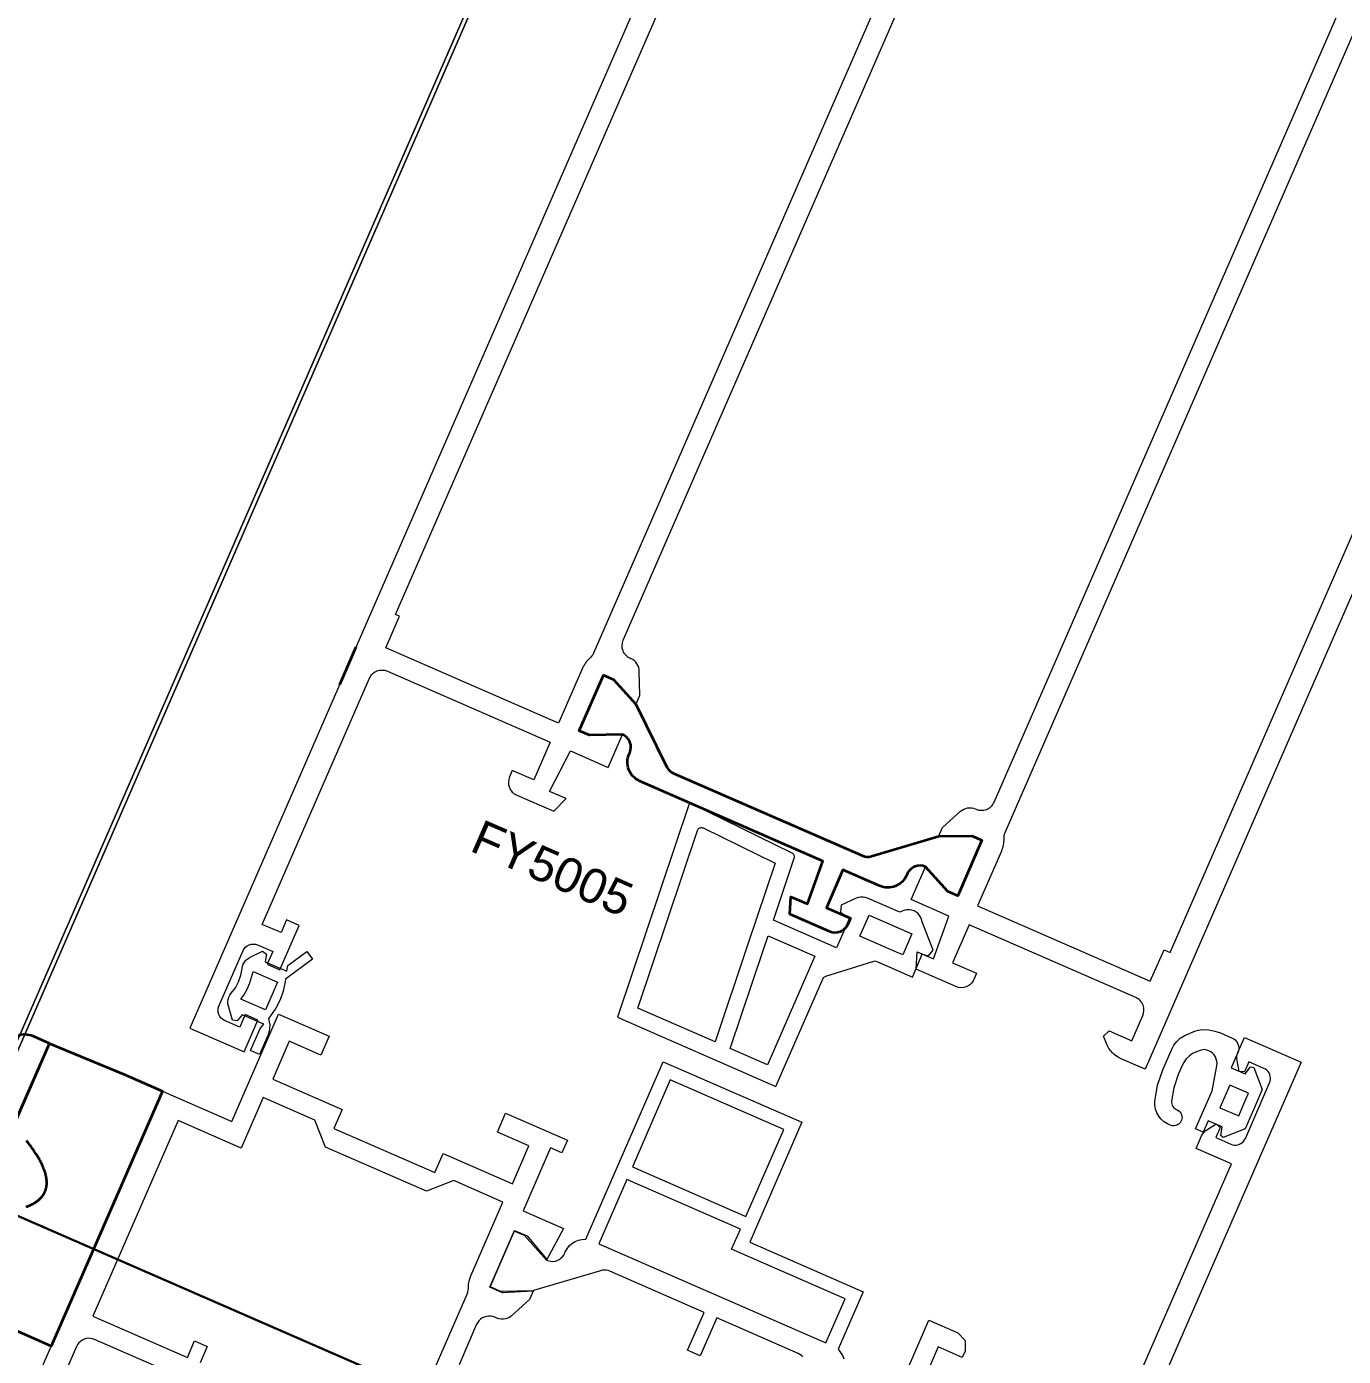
# Model space of a CAD drawing. Header units: millimetres. Extents: x -50172 to 90294, y -80883 to 956680.
# Drawn here: x 7320.2 to 7415.9, y -10762.8 to -10666.2 of the extents above; entities that cross this region are included whole.
import ezdxf

# ---------------------------------------------------------------- set-up
doc = ezdxf.new("R2010")
doc.units = ezdxf.units.MM
doc.header["$MEASUREMENT"] = 0
doc.linetypes.add('Dot & Dashed', pattern=[670.277762, 352.777767, -176.388884, 0, -141.111112])
for name, color, linetype, lineweight in [('0_Pen_No__2', 8, 'Continuous', 15), ('0_Pen_No__6', 7, 'Continuous', 35), ('0_Pen_No__7', 7, 'Continuous', 35), ('0_Pen_No__9', 7, 'Continuous', 13), ('New_A-20-M_Roof_Pen_No__93', 8, 'Continuous', 13), ('New_A-25-M_Curtain_Wall_Pen_No__90', 8, 'Continuous', 20), ('New_A-25-M_Wall_Ext_Pen_No__87', 8, 'Continuous', 20), ('New_ArchiCAD Windows_Pen_No__3', 7, 'Continuous', 18)]:
    doc.layers.add(name, color=color, linetype=linetype, lineweight=lineweight)
for name, color, linetype, lineweight, true_color in [('0_Pen_No__40', 7, 'Continuous', 35, 0x2a2a2a), ('New_A-25-M_Curtain_Wall_Pen_No__69', 7, 'Continuous', 20, 0x606060), ('New_ArchiCAD Windows_Pen_No__23', 7, 'Continuous', 30, 0x2a2a2a)]:
    doc.layers.add(name, color=color, linetype=linetype, lineweight=lineweight, true_color=true_color)
for name, color, linetype in [('New_A-20-M_Roof', 7, 'Continuous'), ('New_A-25-M_Curtain_Wall', 7, 'Continuous'), ('New_A-25-M_Wall_Ext', 7, 'Continuous'), ('New_ArchiCAD Windows', 7, 'Continuous')]:
    doc.layers.add(name, color=color, linetype=linetype)
doc.styles.add('GENERATED_STYLE_3', font='')
doc.styles.get('GENERATED_STYLE_3').set_extended_font_data('Arial')

# ---------------------------------------------------------------- blocks, each defined once
blk = doc.blocks.new('Wall_2_1', base_point=(10092.596, -4631.295))
at = {"layer": 'New_A-25-M_Wall_Ext_Pen_No__87', "linetype": 'Continuous', "flags": 128}
blk.add_lwpolyline([(10000.932, -4591.325), (2142.474, -22613.267)], dxfattribs=at)
blk = doc.blocks.new('Wall_4_1', base_point=(9982.587, -4632.604))
at = {"layer": 'New_A-25-M_Wall_Ext_Pen_No__87', "linetype": 'Continuous', "flags": 128}
blk.add_lwpolyline([(4871.77, -16353.328), (9982.587, -4632.604)], dxfattribs=at)
blk = doc.blocks.new('Triple Window 19_2')
at = {"layer": 'New_ArchiCAD Windows_Pen_No__23', "linetype": 'Continuous'}
blk.add_line((662.5, -190), (662.5, 0), dxfattribs=at)
at = {"layer": 'New_ArchiCAD Windows_Pen_No__3', "linetype": 'Continuous'}
blk.add_line((-182, 0), (662.5, 0), dxfattribs=at)
blk = doc.blocks.new('Wall_239_1', base_point=(10165.916, -4712.544))
at = {"layer": 'New_ArchiCAD Windows', "color": 251, "linetype": 'Continuous', "lineweight": 20, "true_color": 0x606060, "xscale": -1, "zscale": 1000, "rotation": 66.44041158399281}
blk.add_blockref('Triple Window 19_2', (7579.655, -10143.289), dxfattribs=at)
blk = doc.blocks.new('Morph_2_1')
at = {"layer": 'New_A-20-M_Roof_Pen_No__93', "linetype": 'Continuous', "flags": 128}
blk.add_lwpolyline([(2064.531, -22792.012), (10012.822, -4564.059)], dxfattribs=at)
blk = doc.blocks.new('Beam_8_1', base_point=(10000.932, -4591.325))
at = {"layer": 'New_A-25-M_Curtain_Wall_Pen_No__69', "linetype": 'Dot & Dashed'}
blk.add_line((10000.932, -4591.325), (2142.472, -22613.266), dxfattribs=at)
at = {"layer": 'New_A-25-M_Curtain_Wall_Pen_No__90', "linetype": 'Continuous'}
blk.add_line((10000.932, -4591.325), (2142.472, -22613.266), dxfattribs=at)

msp = doc.modelspace()

# ---------------------------------------------------------------- linework, layer by layer
at = {"layer": '0_Pen_No__2', "linetype": 'Continuous', "flags": 128}
for points in [[(7396.003, -10592.311), (7332.05, -10738.974), (7335.992, -10740.693), (7336.991, -10738.401), (7336.075, -10738.002), (7335.675, -10738.918), (7334.575, -10738.439, -0.414214), (7334.161, -10737.386), (7335.92, -10733.352, -0.414214), (7336.973, -10732.939), (7338.073, -10733.418), (7337.673, -10734.335), (7338.59, -10734.735), (7339.989, -10731.527), (7339.072, -10731.127), (7338.673, -10732.043), (7337.298, -10731.444), (7345.092, -10713.569, -0.414214), (7346.408, -10713.052), (7358.233, -10718.209), (7357.034, -10720.958), (7355.476, -10720.279), (7355.276, -10720.737, 0.414214), (7355.793, -10722.054), (7358.496, -10723.232), (7359.376, -10722.307), (7358.178, -10721.785), (7359.7, -10718.848), (7362.45, -10720.047), (7363.489, -10717.664), (7361.073, -10717.701), (7360.339, -10717.381), (7362.098, -10713.348), (7362.831, -10713.668), (7364.448, -10715.464), (7364.728, -10714.822), (7364.701, -10713.05, 0.294108), (7364.1, -10712.149), (7364.049, -10712.126, -0.414214), (7363.532, -10710.81), (7396.787, -10634.545, -0.414214)], [(7426.158, -10644.992, 0.112281), (7425.895, -10645.349), (7391.256, -10724.787, 0.112281), (7391.173, -10725.223, -0.112281), (7391.004, -10726.116), (7389.265, -10730.104), (7401.823, -10735.58), (7402.823, -10733.288), (7403.281, -10733.488), (7440.453, -10648.24), (7439.995, -10648.04), (7440.994, -10645.748), (7429.312, -10640.654)], [(7445.409, -10641.128), (7401.442, -10741.959), (7399.704, -10741.201, -0.198912), (7398.642, -10740.099), (7398.434, -10739.57), (7398.833, -10739.185), (7400.483, -10739.904), (7401.282, -10738.071, 0.414214), (7400.765, -10736.755), (7388.666, -10731.479), (7387.467, -10734.229), (7389.208, -10734.988), (7389.008, -10735.446, -0.414214), (7387.692, -10735.963), (7384.806, -10734.705), (7384.885, -10733.43), (7386.082, -10733.952), (7387.199, -10730.839), (7384.449, -10729.64), (7385.488, -10727.257), (7387.105, -10729.053), (7387.839, -10729.373), (7389.597, -10725.339), (7388.864, -10725.02), (7386.448, -10725.057), (7386.727, -10724.415), (7388.045, -10723.229, -0.294108), (7389.114, -10723.056), (7389.165, -10723.078, 0.414214), (7390.481, -10722.561), (7423.737, -10646.296, 0.414214)]]:
    msp.add_lwpolyline(points, format="xyb", dxfattribs=at)
msp.add_lwpolyline([(7396.668, -10626.42), (7398.003, -10627.002), (7396.265, -10630.99, 0.112281), (7396.095, -10631.883, -0.112281), (7396.012, -10632.319), (7361.374, -10711.757, -0.112281), (7361.111, -10712.114, 0.112281), (7360.571, -10712.846), (7358.833, -10716.834), (7346.275, -10711.358), (7347.274, -10709.066), (7346.999, -10708.946), (7384.171, -10623.698), (7384.446, -10623.818), (7385.445, -10621.526)], format="xyb", close=True, dxfattribs=at)
for points in [[(7320.859, -10764.64), (7330.052, -10743.557), (7335.094, -10745.756), (7338.491, -10737.964), (7342.158, -10739.563), (7341.558, -10740.938), (7339.266, -10739.939)], [(7339.266, -10739.939), (7338.067, -10742.689), (7343.109, -10744.887), (7342.509, -10746.262)], [(7400.04, -10766.439), (7407.714, -10748.84), (7405.148, -10747.72), (7405.544, -10746.812), (7405.615, -10746.677), (7405.706, -10746.555), (7405.815, -10746.448), (7405.939, -10746.359), (7406.616, -10745.945), (7406.904, -10746.195), (7406.584, -10746.928), (7407.684, -10747.408), (7407.803, -10747.449), (7407.926, -10747.471), (7408.052, -10747.473), (7408.176, -10747.456), (7408.296, -10747.419), (7408.409, -10747.365), (7408.512, -10747.293), (7408.602, -10747.206), (7408.678, -10747.105), (7408.737, -10746.995), (7410.496, -10742.961), (7410.537, -10742.843), (7410.559, -10742.719), (7410.561, -10742.594), (7410.544, -10742.469), (7410.507, -10742.349), (7410.452, -10742.236), (7410.38, -10742.133), (7410.293, -10742.043), (7410.193, -10741.967), (7410.082, -10741.908), (7408.982, -10741.429), (7408.662, -10742.162), (7408.283, -10742.122), (7408.126, -10741.344), (7408.107, -10741.192), (7408.111, -10741.04), (7408.139, -10740.89), (7408.189, -10740.746), (7408.665, -10739.654), (7412.79, -10741.453), (7381.213, -10813.868)], [(7376.59, -10762.854), (7376.489, -10762.758), (7376.375, -10762.676), (7376.252, -10762.612), (7370.326, -10760.028), (7369.127, -10762.778), (7368.21, -10762.378), (7369.409, -10759.628), (7362.566, -10756.644), (7362.435, -10756.598), (7362.298, -10756.57), (7362.159, -10756.561), (7362.02, -10756.572), (7361.884, -10756.602), (7357.01, -10758.04), (7356.99, -10758.086), (7354.757, -10758.203), (7353.841, -10757.803), (7355.639, -10753.678), (7356.556, -10754.078), (7357.99, -10755.794), (7357.97, -10755.84), (7358.118, -10755.891), (7358.273, -10755.919), (7358.429, -10755.922), (7358.585, -10755.9), (7358.735, -10755.854), (7358.876, -10755.786), (7359.005, -10755.696), (7359.118, -10755.587), (7359.212, -10755.462), (7359.286, -10755.323), (7359.326, -10755.231), (7359.451, -10755.002), (7359.614, -10754.797), (7359.81, -10754.624), (7360.033, -10754.488), (7360.276, -10754.392), (7360.533, -10754.34), (7360.82, -10754.308), (7366.438, -10741.423), (7376.521, -10745.82), (7372.724, -10754.528)], [(7349.539, -10764.416), (7352.202, -10758.31), (7352.251, -10758.169), (7352.279, -10758.023), (7352.285, -10757.874), (7352.296, -10757.569), (7352.353, -10757.269), (7352.454, -10756.981), (7354.792, -10751.618), (7351.217, -10750.059), (7349.243, -10750.835), (7341.91, -10747.637), (7341.134, -10745.663), (7337.376, -10744.024), (7335.777, -10747.69), (7331.194, -10745.692), (7324.999, -10759.9), (7331.874, -10762.898), (7332.393, -10761.706), (7333.31, -10762.106), (7332.79, -10763.297)], [(7409.386, -10744.756), (7408.718, -10746.288), (7407.121, -10746.915), (7406.941, -10746.771), (7407.035, -10746.143), (7406.027, -10745.704)], [(7342.509, -10746.262), (7349.842, -10749.46), (7350.442, -10748.085), (7355.484, -10750.283), (7356.683, -10747.533), (7354.391, -10746.534), (7354.991, -10745.159), (7359.482, -10747.118), (7359.082, -10748.034), (7358.257, -10747.674), (7356.259, -10752.258), (7359.192, -10753.537), (7357.97, -10755.84), (7356.353, -10754.044), (7355.619, -10753.724), (7353.861, -10757.758), (7354.594, -10758.077), (7357.01, -10758.04), (7356.731, -10758.682), (7355.413, -10759.868), (7355.283, -10759.967), (7355.139, -10760.043), (7354.984, -10760.095), (7354.823, -10760.121), (7354.66, -10760.121), (7354.499, -10760.094), (7354.344, -10760.041), (7354.201, -10759.979), (7354.053, -10759.928), (7353.898, -10759.9), (7353.742, -10759.897), (7353.586, -10759.919), (7353.436, -10759.965), (7353.295, -10760.033), (7353.166, -10760.123), (7353.053, -10760.232), (7352.959, -10760.357), (7352.885, -10760.496), (7351.606, -10763.429)], [(7372.047, -10753.578), (7363.797, -10749.981), (7361.759, -10754.656), (7378.258, -10761.851), (7379.657, -10758.642), (7371.408, -10755.045)], [(7371.408, -10755.045), (7372.047, -10753.578)], [(7372.724, -10754.528), (7380.974, -10758.125)], [(7380.974, -10758.125), (7379.152, -10762.302), (7379.324, -10762.534), (7379.46, -10762.757), (7379.556, -10763.001)], [(7383.942, -10764.329), (7385.74, -10760.204), (7387.849, -10761.123), (7388.38, -10761.674), (7388.366, -10762.439), (7388.166, -10762.898), (7386.424, -10762.138), (7385.225, -10764.888)], [(7337.232, -10766.871), (7325.132, -10761.595), (7324.984, -10761.543), (7324.83, -10761.516), (7324.673, -10761.513), (7324.517, -10761.535), (7324.367, -10761.58), (7324.226, -10761.649), (7324.097, -10761.739), (7323.984, -10761.848), (7323.89, -10761.973), (7323.816, -10762.112), (7323.017, -10763.945)]]:
    msp.add_lwpolyline(points, dxfattribs=at)
msp.add_lwpolyline([(7372.447, -10752.662), (7375.205, -10746.337), (7366.955, -10742.739), (7364.197, -10749.064)], close=True, dxfattribs=at)
at = {"layer": '0_Pen_No__40', "linetype": 'Continuous'}
msp.add_line((7344.116, -10711.304), (7342.917, -10714.054), dxfattribs=at)
at = {"layer": '0_Pen_No__6', "linetype": 'Continuous', "flags": 128}
msp.add_lwpolyline([(7386.456, -10725.038), (7388.864, -10725.02), (7389.597, -10725.339), (7387.839, -10729.373), (7387.105, -10729.053), (7385.488, -10727.257, 0.414214), (7384.172, -10727.774), (7384.132, -10727.865, -0.414214), (7382.157, -10728.641), (7379.499, -10727.482), (7378.3, -10730.232), (7380.042, -10730.991), (7379.842, -10731.449, -0.414214), (7378.526, -10731.966), (7375.639, -10730.708), (7375.718, -10729.433), (7376.916, -10729.955), (7378.033, -10726.842), (7364.741, -10721.046, -0.414214), (7363.966, -10719.072), (7364.006, -10718.98, 0.414214), (7363.489, -10717.664), (7361.073, -10717.701), (7360.339, -10717.381), (7362.098, -10713.348), (7362.831, -10713.668), (7364.456, -10715.445), (7366.711, -10720.014, 0.176327), (7367.206, -10720.485), (7380.892, -10726.452, 0.176327), (7381.574, -10726.495)], format="xyb", close=True, dxfattribs=at)
at = {"layer": '0_Pen_No__7', "linetype": 'Continuous', "flags": 128}
for points in [[(7313.859, -10758.427), (7321.853, -10740.094), (7327.302, -10742.358), (7330.052, -10743.557), (7321.976, -10762.079), (7319.226, -10760.88)], [(7320.165, -10751.964), (7320.206, -10751.949), (7320.247, -10751.933), (7320.287, -10751.916), (7320.328, -10751.9), (7320.367, -10751.883), (7320.407, -10751.865), (7320.446, -10751.847), (7320.485, -10751.829), (7320.523, -10751.81), (7320.561, -10751.791), (7320.599, -10751.772), (7320.636, -10751.752), (7320.673, -10751.731), (7320.71, -10751.711), (7320.746, -10751.689), (7320.781, -10751.667), (7320.816, -10751.645), (7320.851, -10751.622), (7320.885, -10751.599), (7320.919, -10751.575), (7320.952, -10751.551), (7320.985, -10751.526), (7321.017, -10751.501), (7321.048, -10751.475), (7321.079, -10751.449), (7321.11, -10751.422), (7321.14, -10751.394), (7321.169, -10751.366), (7321.198, -10751.338), (7321.226, -10751.308), (7321.253, -10751.278), (7321.266, -10751.263), (7321.28, -10751.248), (7321.293, -10751.232), (7321.306, -10751.216), (7321.318, -10751.2), (7321.331, -10751.184), (7321.343, -10751.168), (7321.355, -10751.151), (7321.367, -10751.135), (7321.379, -10751.118), (7321.391, -10751.101), (7321.402, -10751.083), (7321.413, -10751.066), (7321.424, -10751.048), (7321.435, -10751.03), (7321.446, -10751.012), (7321.456, -10750.994), (7321.466, -10750.975), (7321.476, -10750.957), (7321.486, -10750.938), (7321.495, -10750.919), (7321.504, -10750.899), (7321.513, -10750.88), (7321.522, -10750.86), (7321.531, -10750.84), (7321.539, -10750.82), (7321.547, -10750.8), (7321.554, -10750.78), (7321.562, -10750.76), (7321.569, -10750.74), (7321.575, -10750.72), (7321.582, -10750.7), (7321.588, -10750.68), (7321.594, -10750.66), (7321.599, -10750.64), (7321.604, -10750.62), (7321.609, -10750.599), (7321.614, -10750.579), (7321.618, -10750.559), (7321.622, -10750.539), (7321.626, -10750.519), (7321.63, -10750.499), (7321.633, -10750.479), (7321.636, -10750.458), (7321.639, -10750.438), (7321.641, -10750.418), (7321.644, -10750.398), (7321.646, -10750.378), (7321.649, -10750.337), (7321.651, -10750.297), (7321.653, -10750.256), (7321.654, -10750.216), (7321.653, -10750.175), (7321.652, -10750.134), (7321.651, -10750.094), (7321.648, -10750.053), (7321.645, -10750.012), (7321.641, -10749.971), (7321.636, -10749.931), (7321.63, -10749.89), (7321.624, -10749.849), (7321.617, -10749.808), (7321.61, -10749.767), (7321.602, -10749.726), (7321.593, -10749.685), (7321.583, -10749.645), (7321.573, -10749.604), (7321.562, -10749.563), (7321.551, -10749.522), (7321.539, -10749.481), (7321.527, -10749.44), (7321.514, -10749.399), (7321.5, -10749.358), (7321.486, -10749.318), (7321.471, -10749.277), (7321.456, -10749.236), (7321.441, -10749.195), (7321.425, -10749.154), (7321.408, -10749.114), (7321.391, -10749.073), (7321.374, -10749.033), (7321.356, -10748.992), (7321.338, -10748.952), (7321.32, -10748.911), (7321.301, -10748.871), (7321.281, -10748.831), (7321.262, -10748.791), (7321.242, -10748.751), (7321.221, -10748.711), (7321.201, -10748.671), (7321.18, -10748.631), (7321.158, -10748.592), (7321.137, -10748.553), (7321.115, -10748.513), (7321.093, -10748.474), (7321.071, -10748.435), (7321.048, -10748.396), (7321.025, -10748.358), (7321.002, -10748.319), (7320.979, -10748.281), (7320.955, -10748.242), (7320.932, -10748.204), (7320.908, -10748.167), (7320.884, -10748.129), (7320.835, -10748.054), (7320.786, -10747.98), (7320.737, -10747.907), (7320.687, -10747.835), (7320.663, -10747.799), (7320.638, -10747.764), (7320.587, -10747.693), (7320.537, -10747.624), (7320.486, -10747.554), (7320.434, -10747.485), (7320.382, -10747.416), (7320.33, -10747.347), (7320.276, -10747.279), (7320.223, -10747.21), (7320.169, -10747.142)]]:
    msp.add_lwpolyline(points, dxfattribs=at)
msp.add_lwpolyline([(7319.242, -10746.08), (7321.853, -10740.094), (7320.661, -10739.575, 0.414214), (7318.687, -10740.35)], format="xyb", dxfattribs=at)
at = {"layer": '0_Pen_No__9', "linetype": 'Continuous', "flags": 128}
for points in [[(7382.893, -10734.552), (7384.544, -10735.271), (7385.263, -10733.621), (7385.71, -10733.729), (7386.059, -10733.328), (7385.249, -10731.265), (7385.215, -10731.097), (7385.153, -10730.937), (7385.064, -10730.79), (7384.952, -10730.661), (7384.819, -10730.552), (7384.669, -10730.468), (7384.507, -10730.411), (7384.338, -10730.382), (7384.167, -10730.383), (7383.998, -10730.412), (7383.837, -10730.471), (7383.633, -10730.565), (7381.278, -10729.538), (7381.12, -10729.484), (7380.955, -10729.458), (7380.788, -10729.459), (7380.624, -10729.487), (7380.467, -10729.543), (7379.37, -10730.038), (7379.328, -10730.561), (7379.964, -10730.983), (7379.025, -10733.137), (7374.442, -10731.139), (7375.955, -10726.63), (7375.967, -10726.584), (7375.971, -10726.536), (7375.967, -10726.488), (7375.956, -10726.442), (7375.938, -10726.397), (7375.912, -10726.357), (7375.881, -10726.32), (7375.844, -10726.29), (7375.803, -10726.265), (7368.337, -10722.615), (7363.106, -10738.196), (7374.628, -10743.221), (7375.351, -10741.562)], [(7373.723, -10733.28), (7374.058, -10732.281), (7377.445, -10733.758), (7374.272, -10741.034)], [(7374.272, -10741.034), (7374.008, -10741.641), (7371.31, -10740.465), (7373.723, -10733.28)], [(7375.351, -10741.562), (7378.084, -10735.296), (7378.259, -10735.216), (7381.662, -10734.142), (7381.836, -10734.091), (7382.893, -10734.552)], [(7406.027, -10745.704), (7405.667, -10746.529), (7405.117, -10746.289), (7406.316, -10743.539), (7406.655, -10741.723), (7406.672, -10741.557), (7406.661, -10741.39), (7406.622, -10741.228), (7406.557, -10741.074), (7406.467, -10740.933), (7406.356, -10740.81), (7406.225, -10740.706), (7406.078, -10740.626), (7405.921, -10740.571), (7405.756, -10740.543), (7405.458, -10740.596), (7405.171, -10740.693), (7404.902, -10740.832), (7404.658, -10741.01), (7404.443, -10741.223), (7404.262, -10741.466), (7404.121, -10741.734), (7403.849, -10742.358), (7403.526, -10743.308), (7403.366, -10744.298), (7403.366, -10744.394), (7403.382, -10744.488), (7403.412, -10744.578), (7403.456, -10744.663), (7403.513, -10744.74), (7403.581, -10744.806), (7403.659, -10744.861), (7403.745, -10744.903), (7403.838, -10744.949), (7403.922, -10745.01), (7403.994, -10745.084), (7404.052, -10745.17), (7404.095, -10745.264), (7404.122, -10745.365), (7404.131, -10745.468), (7404.122, -10745.571), (7404.096, -10745.672), (7404.053, -10745.766), (7403.994, -10745.852), (7403.922, -10745.926), (7403.838, -10745.987), (7403.745, -10746.033), (7403.646, -10746.063), (7403.543, -10746.075), (7403.44, -10746.069), (7403.338, -10746.046), (7403.077, -10745.938), (7402.837, -10745.788), (7402.625, -10745.599), (7402.448, -10745.379), (7402.309, -10745.132), (7402.214, -10744.865), (7402.164, -10744.586), (7402.161, -10744.303), (7402.346, -10743.136), (7402.726, -10742.017), (7403.384, -10740.507), (7403.546, -10740.208), (7403.755, -10739.941), (7404.007, -10739.713), (7404.294, -10739.532), (7404.987, -10739.219), (7405.314, -10739.124), (7405.652, -10739.086), (7406.09, -10739.106), (7406.52, -10739.19), (7406.933, -10739.335), (7407.772, -10739.701), (7407.883, -10739.76), (7407.983, -10739.836), (7408.07, -10739.926), (7408.142, -10740.029), (7408.197, -10740.142), (7408.233, -10740.262), (7408.251, -10740.386), (7408.248, -10740.512), (7408.226, -10740.635), (7408.185, -10740.754), (7407.706, -10741.854), (7408.714, -10742.294), (7409.11, -10741.797), (7409.338, -10741.831), (7409.965, -10743.428), (7409.386, -10744.756)]]:
    msp.add_lwpolyline(points, dxfattribs=at)
for points in [[(7372.566, -10732.956), (7370.206, -10739.983), (7364.593, -10737.536), (7368.931, -10724.618), (7368.951, -10724.571), (7368.979, -10724.528), (7369.013, -10724.491), (7369.054, -10724.46), (7369.099, -10724.437), (7369.148, -10724.421), (7369.198, -10724.414), (7369.249, -10724.415), (7369.299, -10724.426), (7369.347, -10724.444), (7374.567, -10726.997)], [(7383.397, -10733.462), (7380.728, -10732.298), (7381.389, -10730.784), (7384.505, -10732.143), (7383.845, -10733.657)], [(7337.907, -10738.08), (7337.751, -10738.272), (7337.809, -10738.513), (7337.848, -10738.753), (7337.846, -10738.996), (7337.806, -10739.236), (7337.727, -10739.466), (7337.108, -10740.889), (7336.465, -10740.609), (7337.158, -10739.02), (7337.416, -10738.696), (7335.851, -10738.013), (7335.495, -10738.46), (7335.147, -10738.392), (7334.851, -10737.39), (7334.818, -10737.225), (7334.812, -10737.058), (7334.834, -10736.892), (7334.883, -10736.732), (7334.959, -10736.582), (7335.059, -10736.447), (7335.357, -10736.049), (7335.591, -10735.609), (7335.754, -10735.138), (7335.843, -10734.648), (7335.874, -10734.484), (7335.932, -10734.326), (7336.016, -10734.181), (7336.122, -10734.052), (7336.249, -10733.942), (7336.393, -10733.855), (7337.328, -10733.39), (7337.615, -10733.599), (7337.53, -10734.163), (7339.095, -10734.846), (7339.157, -10734.436), (7340.552, -10733.406), (7340.967, -10733.969), (7339.007, -10735.417), (7338.978, -10735.625), (7338.838, -10736.287), (7338.61, -10736.925), (7338.298, -10737.526)], [(7335.76, -10736.882), (7335.963, -10736.583), (7336.217, -10736.154), (7336.417, -10735.697), (7336.558, -10735.218), (7336.639, -10734.866), (7338.414, -10735.64), (7337.534, -10737.656)], [(7408.631, -10744.486), (7408.968, -10743.713), (7407.593, -10743.114), (7406.873, -10744.764), (7408.248, -10745.363)]]:
    msp.add_lwpolyline(points, close=True, dxfattribs=at)

# ---------------------------------------------------------------- block references
at = {"layer": 'New_A-20-M_Roof', "linetype": 'Continuous', "lineweight": 0}
msp.add_blockref('Morph_2_1', (0, 0), dxfattribs=at)
at = {"layer": 'New_A-25-M_Curtain_Wall', "color": 8, "lineweight": 20}
msp.add_blockref('Beam_8_1', (10000.932, -4591.325), dxfattribs=at)
at = {"layer": 'New_A-25-M_Wall_Ext', "color": 250, "lineweight": 50, "true_color": 0x2a2a2a}
for name, p in [('Wall_4_1', (9982.587, -4632.604)), ('Wall_239_1', (10165.916, -4712.544)), ('Wall_2_1', (10092.596, -4631.295))]:
    msp.add_blockref(name, p, dxfattribs=at)

# ---------------------------------------------------------------- texts
at = {"layer": '0_Pen_No__7', "linetype": 'Continuous', "insert": (7352.276, -10726.097), "char_height": 2.5, "attachment_point": 7, "rotation": 336.44041, "style": 'GENERATED_STYLE_3'}
msp.add_mtext('\\A1;{\\fArial|b0|i0|c0|p34;FY5005}', dxfattribs=at)

doc.saveas('drawing.dxf')
